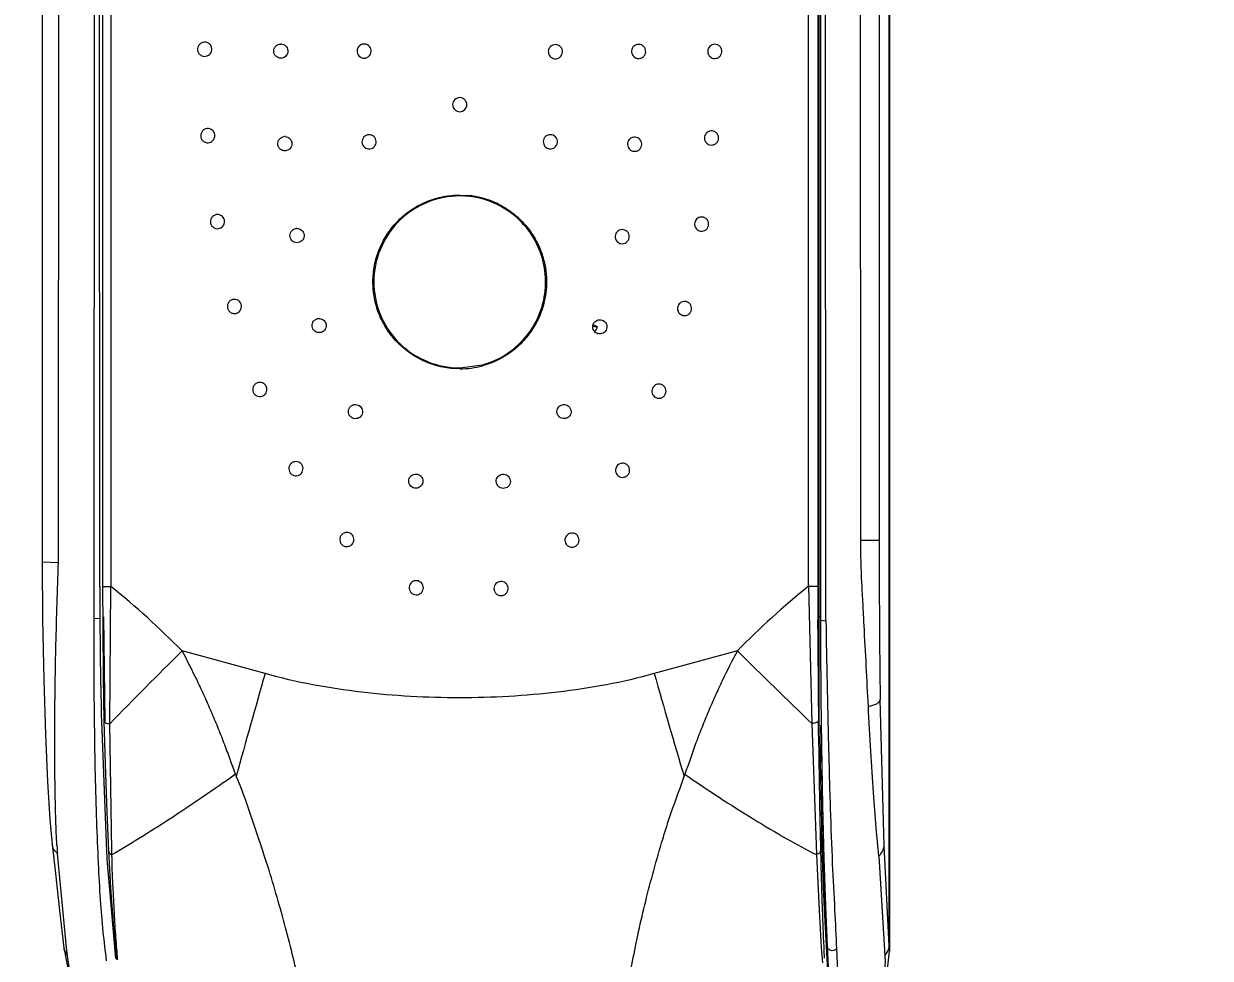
# Model space of a CAD drawing. Header units: millimetres. Extents: x 5438 to 6032, y -2661 to -1821.
# Drawn here: x 5629.43 to 5646.16, y -2184.09 to -2170.91 of the extents above; entities that cross this region are included whole.
import ezdxf

# ---------------------------------------------------------------- set-up
doc = ezdxf.new("R2010")
doc.units = ezdxf.units.MM
doc.header["$LTSCALE"] = 0.1
doc.layers.get('0').update_dxf_attribs({"lineweight": 15})
doc.layers.add('DIM', color=3, linetype='Continuous', lineweight=9)
doc.styles.get("Standard").update_dxf_attribs({"font": 'arial.ttf'})
doc.dimstyles.new('ISO-25', dxfattribs={"dimtxt": 2.5, "dimasz": 2.5, "dimexe": 1.25, "dimexo": 0.625, "dimtad": 1, "dimlfac": 5, "dimtxsty": 'Standard', "dimcen": 2.5, "dimadec": 0, "dimazin": 0, "dimtfac": 1, "dimtmove": 0, "dimatfit": 3, "dimfxl": 0, "dimarcsym": 0})

# ---------------------------------------------------------------- blocks, each defined once
blk = doc.blocks.new('*D122')
at = {"layer": 'Defpoints', "color": 0}
for p in [(5623.138, -2068.044), (5711.58, -2580.443), (5737.212, -2580.443)]:
    blk.add_point(p, dxfattribs=at)
at = {"layer": 'DIM', "color": 0, "lineweight": -2}
for p, q in [((5623.763, -2068.044), (5738.462, -2068.044)), ((5737.212, -2072.044), (5737.212, -2576.443)), ((5712.205, -2580.443), (5738.462, -2580.443))]:
    blk.add_line(p, q, dxfattribs=at)
at = {"layer": 'DIM', "color": 0}
for points in [[(5736.545, -2072.044), (5737.879, -2072.044), (5737.212, -2068.044)], [(5736.545, -2576.443), (5737.879, -2576.443), (5737.212, -2580.443)]]:
    blk.add_solid(points, dxfattribs=at)
at = {"layer": 'DIM', "color": 0, "insert": (5733.965, -2324.243), "char_height": 4, "attachment_point": 5, "rotation": 90}
blk.add_mtext('(2280)', dxfattribs=at)

msp = doc.modelspace()

# ---------------------------------------------------------------- linework, layer by layer
at = {"color": 7, "linetype": 'Continuous'}
for p, q in [((5641.6307, -2183.9181), (5641.6307, -2157.8675)), ((5641.6325, -2157.7905), (5641.6325, -2183.995)), ((5630.5384, -2166.973), (5630.5384, -2178.85)), ((5630.6573, -2166.9715), (5630.6573, -2178.8494)), ((5640.4915, -2178.847), (5640.4915, -2166.9692)), ((5640.6224, -2166.9696), (5640.6225, -2178.8477)), ((5640.6424, -2180.8081), (5640.6424, -2166.973)), ((5629.6849, -2167.4115), (5629.6849, -2176.0938)), ((5629.9165, -2178.5163), (5629.9228, -2167.4103)), ((5641.2276, -2178.1958), (5641.2262, -2167.4785)), ((5641.488, -2167.4797), (5641.488, -2178.197)), ((5630.4192, -2167.6339), (5630.4144, -2179.3079)), ((5630.498, -2178.8503), (5630.4976, -2167.6342)), ((5640.6583, -2167.671), (5640.6595, -2179.3247)), ((5640.7377, -2179.3331), (5640.7295, -2167.6705)), ((5635.5744, -2173.3306), (5635.6979, -2173.3368)), ((5637.4542, -2175.1789), (5637.519, -2175.1953)), ((5635.5744, -2175.7806), (5635.4509, -2175.7743)), ((5635.5744, -2175.7681), (5635.8942, -2175.7249)), ((5641.2276, -2178.1958), (5641.488, -2178.197)), ((5629.9165, -2178.5163), (5629.6852, -2178.5077)), ((5630.5384, -2178.85), (5630.6573, -2178.8494)), ((5630.641, -2180.7855), (5630.6573, -2178.8494)), ((5640.4915, -2178.847), (5640.5385, -2180.7835)), ((5640.4915, -2178.847), (5640.6225, -2178.8476)), ((5630.5519, -2179.2761), (5630.5686, -2180.7528)), ((5640.6425, -2179.2737), (5640.6595, -2179.2737)), ((5630.5001, -2179.2996), (5630.4144, -2179.3079)), ((5640.6234, -2179.4526), (5640.6231, -2179.3252)), ((5640.6595, -2179.3247), (5640.7377, -2179.3331)), ((5632.8309, -2180.0772), (5631.6602, -2179.7574)), ((5639.4884, -2179.7558), (5638.3158, -2180.0773)), ((5641.5579, -2182.501), (5641.5029, -2180.4459)), ((5630.5227, -2180.754), (5630.594, -2182.5819)), ((5630.6696, -2182.5779), (5630.6411, -2180.7854)), ((5640.5384, -2180.7834), (5640.6032, -2182.6316)), ((5640.6325, -2180.8106), (5640.6319, -2180.7467)), ((5640.6357, -2181.095), (5640.6325, -2180.8106)), ((5640.6742, -2181.0914), (5640.6882, -2181.9394)), ((5640.7734, -2181.0896), (5640.774, -2181.1123)), ((5632.4151, -2181.4981), (5632.4241, -2181.5226)), ((5638.7472, -2181.497), (5638.737, -2181.5262)), ((5640.6768, -2182.2752), (5640.6768, -2182.272)), ((5640.6881, -2182.668), (5640.6768, -2182.272)), ((5640.6768, -2182.2752), (5640.7176, -2183.3994)), ((5640.6931, -2182.1717), (5640.6956, -2182.2772)), ((5630.0307, -2183.9427), (5629.9013, -2182.6155)), ((5630.6714, -2182.6335), (5630.6696, -2182.5779)), ((5640.6032, -2182.6316), (5640.6409, -2183.4125)), ((5641.6307, -2183.918), (5641.5579, -2182.5008)), ((5630.6008, -2182.6957), (5630.7234, -2184.0978)), ((5641.483, -2182.6526), (5641.5688, -2184.0566)), ((5640.6409, -2183.4125), (5640.6724, -2183.9386)), ((5640.7687, -2184.3608), (5640.7178, -2183.3988)), ((5640.718, -2183.4053), (5640.7178, -2183.3988)), ((5640.718, -2183.4053), (5640.7452, -2183.9211)), ((5640.7291, -2183.3572), (5640.7554, -2183.9229)), ((5629.9905, -2183.9464), (5629.9906, -2183.9471)), ((5629.9946, -2183.9706), (5630.0435, -2184.0595)), ((5630.0434, -2184.0594), (5630.0307, -2183.9427)), ((5640.6724, -2183.9386), (5640.6893, -2184.1552)), ((5640.7452, -2183.9211), (5640.7517, -2184.0445)), ((5640.7553, -2183.9205), (5640.7703, -2184.2186)), ((5640.8163, -2183.982), (5640.8542, -2183.9794)), ((5640.8542, -2183.9794), (5640.8862, -2183.961)), ((5640.8861, -2183.961), (5640.9372, -2184.9641)), ((5641.5688, -2184.0566), (5641.6228, -2183.968)), ((5641.6228, -2183.968), (5641.6307, -2183.9181)), ((5641.6325, -2183.9841), (5641.6307, -2183.9181)), ((5640.7517, -2184.0445), (5640.7685, -2184.3608)), ((5641.5804, -2184.4626), (5641.6325, -2183.991))]:
    msp.add_line(p, q, dxfattribs=at)
for points in [[(5629.6849, -2176.0938), (5629.6849, -2176.9639), (5629.6849, -2177.7985), (5629.6852, -2178.5077)], [(5629.6852, -2178.5077), (5629.6921, -2179.3167), (5629.7089, -2180.1665), (5629.7326, -2180.9369), (5629.7625, -2181.6001), (5629.7973, -2182.1363), (5629.8299, -2182.4863)], [(5630.5384, -2178.85), (5630.5403, -2179.426), (5630.5476, -2180.1296), (5630.5585, -2180.7514)], [(5630.5585, -2180.7513), (5630.5738, -2181.3595), (5630.5969, -2182.0312), (5630.6213, -2182.577)], [(5640.6882, -2181.9394), (5640.7061, -2182.6846), (5640.7291, -2183.3572)], [(5629.8298, -2182.4838), (5629.8761, -2182.8979), (5629.9334, -2183.4204), (5629.9906, -2183.9464)], [(5630.6213, -2182.577), (5630.6511, -2183.1023), (5630.6922, -2183.6638), (5630.7344, -2184.1087)], [(5640.7178, -2183.3987), (5640.7035, -2183.0914), (5640.6881, -2182.668)], [(5629.9906, -2183.9471), (5630.0792, -2184.38), (5630.2998, -2185.014), (5630.6344, -2185.7913), (5631.0162, -2186.6363)]]:
    msp.add_lwpolyline(points, dxfattribs=at)
for centre, radius, start, end in [((5633.0525, -2171.2992), 0.0986, 81.48868, 89.99224), ((5633.1075, -2172.6049), 0.0986, 86.42501, 94.93023), ((5638.0404, -2172.6151), 0.0991, 256.53174, 265.0533), ((5635.5745, -2174.5537), 1.2106, 63.08758, 90.00327), ((5635.5747, -2174.5527), 1.2222, 66.50807, 84.2126), ((5635.5745, -2174.5532), 1.2226, 63.07519, 66.50827), ((5633.2801, -2173.9008), 0.0986, 91.97241, 100.47895), ((5637.8654, -2173.918), 0.0991, 250.94446, 259.46412), ((5633.5923, -2175.1699), 0.0987, 99.16581, 107.67309), ((5637.5501, -2175.1898), 0.0987, 243.72039, 252.23755), ((5635.5743, -2174.5616), 1.2065, 264.23521, 270.00296), ((5635.5741, -2174.5582), 1.2224, 270.01412, 285.30618), ((5635.5744, -2174.5592), 1.2213, 285.30614, 285.68274), ((5634.104, -2176.3833), 0.0987, 110.92984, 119.43609), ((5637.0437, -2176.3851), 0.0987, 232.08727, 240.60021), ((5634.9548, -2177.3639), 0.0989, 139.48689, 147.9857), ((5636.1876, -2177.3679), 0.0989, 203.34754, 211.84919), ((5800.2566, -2178.2691), 158.7686, 179.973978, 180.7856), ((5714.3812, -2178.6941), 83.8833, 180.106711, 180.413665), ((5622.8703, -2188.4574), 12.3674, 44.7051, 50.97599), ((5648.2868, -2188.4596), 12.3761, 129.04039, 135.30957), ((5816.5942, -2178.861), 175.9718, 179.995648, 180.151122), ((5717.9641, -2178.6712), 87.4662, 180.411618, 181.36452), ((5839.1615, -2178.802), 198.5391, 180.187732, 180.561202), ((5816.5653, -2178.7436), 175.9068, 180.189279, 180.764666), ((5812.4675, -2176.7254), 171.7496, 180.869963, 181.456056), ((5689.1626, -2237.7815), 81.6904, 134.741295, 135.756558), ((5717.1234, -2101.4827), 110.2446, 225.234489, 225.998041), ((5786.9928, -2224.2376), 160.3622, 164.015412, 164.5519), ((5802.7002, -2133.0709), 170.9732, 195.958112, 196.463698), ((5774.4386, -2179.203), 133.7981, 180.687864, 180.810001), ((5772.3672, -2179.5556), 131.7405, 180.669525, 181.185408), ((5749.1924, -2179.5795), 108.5491, 180.799704, 181.423007), ((5769.3294, -2179.3732), 128.6667, 180.765039, 181.246309), ((5748.3626, -2180.0422), 107.7309, 181.190796, 181.343896), ((5703.5013, -2180.8357), 62.8223, 181.314858, 182.341414), ((5639.5878, -2181.9987), 9.706, 182.97209, 183.64424), ((5662.0929, -2180.7454), 31.5524, 183.33669, 183.54373), ((5712.5799, -2180.9224), 71.9374, 181.31146, 181.980643), ((5686.9395, -2181.8242), 46.2812, 181.96197, 182.61012), ((5700.7542, -2180.9016), 60.0748, 182.385642, 182.880416), ((5630.1751, -2183.9278), 0.1855, 185.96468, 193.33226), ((5675.4844, -2182.3425), 34.8144, 182.61655, 182.8817)]:
    msp.add_arc(centre, radius, start, end, dxfattribs=at)
for centre, major_axis, ratio, start_param, end_param in [((5635.7201, -2174.3887), (5.6115, -3.2351), 0.0323391, 1.2631614, 1.2748246), ((5635.7201, -2176.8932), (5.5759, 9.7678), 0.065531, -1.3659682, -1.3588162)]:
    msp.add_ellipse(centre, major_axis=major_axis, ratio=ratio, start_param=start_param, end_param=end_param, dxfattribs=at)
for points, knots in [([(5631.9969, -2171.1762), (5631.9834, -2171.1737), (5631.955, -2171.1744), (5631.9167, -2171.1924), (5631.8889, -2171.2245), (5631.8763, -2171.265), (5631.8811, -2171.3071), (5631.9025, -2171.3437), (5631.9368, -2171.3685), (5631.9646, -2171.3745), (5631.9783, -2171.3745)], [0, 0, 0, 0, 0.1249206, 0.2499679, 0.3749435, 0.5000023, 0.6250618, 0.7500315, 0.8750823, 1, 1, 1, 1]), ([(5631.9783, -2171.3745), (5632.0024, -2171.3746), (5632.0525, -2171.3556), (5632.0875, -2171.2847), (5632.0662, -2171.2085), (5632.0206, -2171.1806), (5631.9969, -2171.1762)], [0, 0, 0, 0, 0.2499771, 0.5000049, 0.7500238, 1, 1, 1, 1]), ([(5633.0522, -2171.4006), (5633.0267, -2171.4006), (5632.9737, -2171.3788), (5632.9418, -2171.3005), (5632.9739, -2171.2222), (5633.027, -2171.2006), (5633.0525, -2171.2006)], [0, 0, 0, 0, 0.2498953, 0.4999452, 0.7500065, 1, 1, 1, 1]), ([(5633.0671, -2171.2017), (5633.0912, -2171.2053), (5633.1382, -2171.2322), (5633.1616, -2171.3087), (5633.1272, -2171.3811), (5633.0766, -2171.4006), (5633.0522, -2171.4006)], [0, 0, 0, 0, 0.249898, 0.4999063, 0.7499832, 1, 1, 1, 1]), ([(5634.2365, -2171.2007), (5634.2103, -2171.1979), (5634.1533, -2171.2152), (5634.1149, -2171.2942), (5634.1446, -2171.3768), (5634.1995, -2171.4001), (5634.2258, -2171.4001)], [0, 0, 0, 0, 0.249999, 0.5000243, 0.7500153, 1, 1, 1, 1]), ([(5634.2258, -2171.4001), (5634.2505, -2171.4001), (5634.3019, -2171.3801), (5634.3356, -2171.306), (5634.31, -2171.2288), (5634.2611, -2171.2033), (5634.2365, -2171.2007)], [0, 0, 0, 0, 0.2500253, 0.5000149, 0.7499627, 1, 1, 1, 1]), ([(5636.923, -2171.2085), (5636.8983, -2171.2085), (5636.8469, -2171.2286), (5636.8132, -2171.3027), (5636.8389, -2171.3799), (5636.8878, -2171.4054), (5636.9123, -2171.4079)], [0, 0, 0, 0, 0.2500253, 0.500015, 0.7499627, 1, 1, 1, 1]), ([(5636.9123, -2171.4079), (5636.9385, -2171.4107), (5636.9955, -2171.3934), (5637.034, -2171.3144), (5637.0042, -2171.2318), (5636.9493, -2171.2085), (5636.923, -2171.2085)], [0, 0, 0, 0, 0.2499991, 0.5000244, 0.7500154, 1, 1, 1, 1]), ([(5638.0966, -2171.2058), (5638.0722, -2171.2058), (5638.0216, -2171.2253), (5637.9873, -2171.2976), (5638.0105, -2171.3742), (5638.0576, -2171.4011), (5638.0817, -2171.4047)], [0, 0, 0, 0, 0.2499836, 0.5000045, 0.7500135, 1, 1, 1, 1]), ([(5638.0817, -2171.4047), (5638.0952, -2171.4067), (5638.1232, -2171.4051), (5638.1606, -2171.3861), (5638.1873, -2171.3537), (5638.1989, -2171.3134), (5638.1934, -2171.2718), (5638.1718, -2171.2358), (5638.1377, -2171.2115), (5638.1101, -2171.2058), (5638.0966, -2171.2058)], [0, 0, 0, 0, 0.1249177, 0.2499688, 0.3749475, 0.5000079, 0.6250666, 0.7500348, 0.8750832, 1, 1, 1, 1]), ([(5639.1703, -2171.2049), (5639.1462, -2171.2049), (5639.0962, -2171.224), (5639.0614, -2171.2949), (5639.0828, -2171.371), (5639.1285, -2171.3989), (5639.1522, -2171.4033)], [0, 0, 0, 0, 0.2499777, 0.5000053, 0.750023, 1, 1, 1, 1]), ([(5639.1522, -2171.4033), (5639.1657, -2171.4057), (5639.1941, -2171.405), (5639.2323, -2171.3869), (5639.2601, -2171.3548), (5639.2726, -2171.3143), (5639.2676, -2171.2721), (5639.2462, -2171.2356), (5639.2119, -2171.2108), (5639.1841, -2171.2049), (5639.1703, -2171.2049)], [0, 0, 0, 0, 0.1249198, 0.2499688, 0.3749438, 0.5000029, 0.6250626, 0.750031, 0.875083, 1, 1, 1, 1]), ([(5635.5744, -2171.9556), (5635.5489, -2171.9556), (5635.4958, -2171.9773), (5635.4639, -2172.0556), (5635.4958, -2172.1339), (5635.5489, -2172.1556), (5635.5744, -2172.1556)], [0, 0, 0, 0, 0.2499828, 0.5000161, 0.7500205, 1, 1, 1, 1]), ([(5635.5744, -2172.1556), (5635.5999, -2172.1556), (5635.653, -2172.1339), (5635.6849, -2172.0556), (5635.653, -2171.9773), (5635.5999, -2171.9556), (5635.5744, -2171.9556)], [0, 0, 0, 0, 0.2499828, 0.5000161, 0.7500205, 1, 1, 1, 1]), ([(5632.0326, -2172.3935), (5632.019, -2172.392), (5631.9907, -2172.3948), (5631.9539, -2172.4157), (5631.9286, -2172.4498), (5631.9191, -2172.4911), (5631.9271, -2172.5327), (5631.9511, -2172.5676), (5631.9872, -2172.5898), (5632.0153, -2172.5937), (5632.029, -2172.5927)], [0, 0, 0, 0, 0.1249234, 0.2499817, 0.3749668, 0.5000292, 0.6250836, 0.7500419, 0.8750845, 1, 1, 1, 1]), ([(5632.029, -2172.5927), (5632.053, -2172.5909), (5632.1016, -2172.5682), (5632.1311, -2172.4949), (5632.1042, -2172.4205), (5632.0566, -2172.3961), (5632.0326, -2172.3935)], [0, 0, 0, 0, 0.2499965, 0.5000369, 0.7500385, 1, 1, 1, 1]), ([(5639.1321, -2172.4257), (5639.1081, -2172.4239), (5639.0568, -2172.4391), (5639.0167, -2172.5073), (5639.0323, -2172.5847), (5639.0758, -2172.616), (5639.0991, -2172.6221)], [0, 0, 0, 0, 0.249961, 0.4999729, 0.7500047, 1, 1, 1, 1]), ([(5639.0991, -2172.6221), (5639.1123, -2172.6256), (5639.1407, -2172.627), (5639.1802, -2172.6118), (5639.2103, -2172.5819), (5639.2258, -2172.5424), (5639.2241, -2172.5001), (5639.2054, -2172.462), (5639.173, -2172.4347), (5639.1458, -2172.4267), (5639.1321, -2172.4257)], [0, 0, 0, 0, 0.1249178, 0.2499574, 0.3749216, 0.4999757, 0.6250393, 0.7500179, 0.8750799, 1, 1, 1, 1]), ([(5633.116, -2172.7059), (5633.0906, -2172.708), (5633.0358, -2172.6909), (5632.9974, -2172.6156), (5633.0226, -2172.5349), (5633.0737, -2172.5088), (5633.0991, -2172.5066)], [0, 0, 0, 0, 0.249883, 0.4999109, 0.7499845, 1, 1, 1, 1]), ([(5633.1137, -2172.5064), (5633.138, -2172.508), (5633.1872, -2172.5307), (5633.2171, -2172.6049), (5633.189, -2172.6799), (5633.1403, -2172.7038), (5633.116, -2172.7059)], [0, 0, 0, 0, 0.2498809, 0.4998698, 0.7499613, 1, 1, 1, 1]), ([(5634.2954, -2172.4801), (5634.2691, -2172.4803), (5634.2144, -2172.504), (5634.1851, -2172.5868), (5634.2241, -2172.6655), (5634.2812, -2172.6824), (5634.3073, -2172.6795)], [0, 0, 0, 0, 0.2500252, 0.5000691, 0.7500315, 1, 1, 1, 1]), ([(5634.3073, -2172.6795), (5634.3319, -2172.6767), (5634.3806, -2172.6509), (5634.4058, -2172.5735), (5634.3716, -2172.4997), (5634.3201, -2172.4799), (5634.2954, -2172.4801)], [0, 0, 0, 0, 0.2500548, 0.500062, 0.7499827, 1, 1, 1, 1]), ([(5636.8534, -2172.4795), (5636.8287, -2172.4793), (5636.7772, -2172.4991), (5636.743, -2172.5729), (5636.7682, -2172.6503), (5636.8169, -2172.6761), (5636.8415, -2172.6789)], [0, 0, 0, 0, 0.2500818, 0.5000418, 0.7500092, 1, 1, 1, 1]), ([(5636.8415, -2172.6789), (5636.8676, -2172.6818), (5636.9248, -2172.6648), (5636.9637, -2172.5861), (5636.9344, -2172.5033), (5636.8797, -2172.4797), (5636.8534, -2172.4795)], [0, 0, 0, 0, 0.2500027, 0.5000139, 0.7500193, 1, 1, 1, 1]), ([(5638.0492, -2172.5146), (5638.025, -2172.5124), (5637.9729, -2172.5276), (5637.9325, -2172.5966), (5637.949, -2172.6749), (5637.9936, -2172.7058), (5638.0173, -2172.7114)], [0, 0, 0, 0, 0.2499689, 0.4999721, 0.749999, 1, 1, 1, 1]), ([(5638.0318, -2172.7138), (5638.0572, -2172.716), (5638.112, -2172.699), (5638.1506, -2172.6238), (5638.1256, -2172.543), (5638.0746, -2172.5168), (5638.0492, -2172.5146)], [0, 0, 0, 0, 0.2499644, 0.4999835, 0.7500011, 1, 1, 1, 1]), ([(5635.4509, -2175.7743), (5635.4123, -2175.7704), (5635.3356, -2175.7589), (5635.2226, -2175.7308), (5635.1128, -2175.6922), (5634.9721, -2175.627), (5634.8088, -2175.5208), (5634.6685, -2175.3856), (5634.5732, -2175.2632), (5634.5107, -2175.1649), (5634.4577, -2175.0611), (5634.4007, -2174.9168), (5634.3554, -2174.7271), (5634.345, -2174.4936), (5634.3789, -2174.2622), (5634.4431, -2174.0781), (5634.5144, -2173.9402), (5634.5775, -2173.8423), (5634.6496, -2173.7508), (5634.7568, -2173.6386), (5634.91, -2173.5182), (5635.0832, -2173.429), (5635.2298, -2173.3783), (5635.3429, -2173.3509), (5635.4581, -2173.3343), (5635.5357, -2173.3306), (5635.5744, -2173.3306)], [0, 0, 0, 0, 0.0312532, 0.0625007, 0.0937514, 0.1250041, 0.187446, 0.2499005, 0.2811683, 0.3124395, 0.343714, 0.3749915, 0.4374835, 0.499982, 0.5624818, 0.6249779, 0.6562582, 0.6875359, 0.7188106, 0.750082, 0.812544, 0.8749925, 0.9062475, 0.9374984, 0.9687542, 1, 1, 1, 1]), ([(5635.5744, -2173.3431), (5635.4218, -2173.3431), (5635.1135, -2173.4023), (5634.7195, -2173.6559), (5634.4469, -2174.0377), (5634.3354, -2174.4935), (5634.4007, -2174.9581), (5634.6336, -2175.3653), (5635.0004, -2175.657), (5635.3013, -2175.7466), (5635.4532, -2175.762)], [0, 0, 0, 0, 0.1249458, 0.2499024, 0.3749255, 0.4999859, 0.6250401, 0.7500526, 0.8750078, 1, 1, 1, 1]), ([(5632.1615, -2173.6048), (5632.1478, -2173.6044), (5632.1199, -2173.6095), (5632.0848, -2173.6333), (5632.0623, -2173.6692), (5632.0561, -2173.7111), (5632.0674, -2173.752), (5632.0942, -2173.7849), (5632.1319, -2173.8041), (5632.1602, -2173.8057), (5632.1738, -2173.8036)], [0, 0, 0, 0, 0.1249287, 0.2499982, 0.374993, 0.5000572, 0.6251042, 0.7500508, 0.8750846, 1, 1, 1, 1]), ([(5632.1738, -2173.8036), (5632.1976, -2173.7999), (5632.2442, -2173.7735), (5632.2678, -2173.698), (5632.2351, -2173.626), (5632.1856, -2173.6055), (5632.1615, -2173.6048)], [0, 0, 0, 0, 0.2500183, 0.5000705, 0.7500534, 1, 1, 1, 1]), ([(5635.8942, -2175.7249), (5636.0108, -2175.693), (5636.2359, -2175.593), (5636.5129, -2175.3505), (5636.706, -2175.0366), (5636.7976, -2174.6796), (5636.7795, -2174.3115), (5636.6533, -2173.9652), (5636.4306, -2173.672), (5636.2302, -2173.5289), (5636.1224, -2173.4742)], [0, 0, 0, 0, 0.124952, 0.2499324, 0.3749541, 0.5000054, 0.6250545, 0.7500795, 0.8750664, 1, 1, 1, 1]), ([(5636.1282, -2173.4631), (5636.1826, -2173.4908), (5636.2614, -2173.5385), (5636.3583, -2173.6133), (5636.4493, -2173.6951), (5636.5511, -2173.8099), (5636.6347, -2173.9386), (5636.6894, -2174.0481), (5636.7358, -2174.1614), (5636.7777, -2174.3091), (5636.8009, -2174.4917), (5636.7967, -2174.6759), (5636.765, -2174.8573), (5636.7066, -2175.0319), (5636.6367, -2175.1686), (5636.5691, -2175.2707), (5636.494, -2175.3674), (5636.387, -2175.4774), (5636.2647, -2175.5701), (5636.1595, -2175.6326), (5636.0499, -2175.6871), (5635.9634, -2175.7185), (5635.9045, -2175.7351)], [0, 0, 0, 0, 0.0624553, 0.0937084, 0.1249641, 0.1874397, 0.2499262, 0.2811953, 0.3124668, 0.3749722, 0.4374838, 0.4999987, 0.5625137, 0.6250255, 0.6875311, 0.7188028, 0.7500721, 0.812559, 0.875035, 0.9062908, 0.9375441, 1, 1, 1, 1]), ([(5638.9999, -2173.6419), (5638.9761, -2173.6382), (5638.9237, -2173.6493), (5638.8783, -2173.714), (5638.8877, -2173.7925), (5638.9285, -2173.8271), (5638.9513, -2173.8351)], [0, 0, 0, 0, 0.249946, 0.499939, 0.749983, 1, 1, 1, 1]), ([(5638.9513, -2173.8351), (5638.9642, -2173.8396), (5638.9924, -2173.8433), (5639.033, -2173.8313), (5639.0653, -2173.8039), (5639.0839, -2173.7659), (5639.0856, -2173.7235), (5639.0701, -2173.684), (5639.04, -2173.6542), (5639.0135, -2173.6441), (5638.9999, -2173.6419)], [0, 0, 0, 0, 0.1249174, 0.249948, 0.3749003, 0.4999474, 0.6250132, 0.7500018, 0.8750749, 1, 1, 1, 1]), ([(5633.2982, -2174.0005), (5633.2732, -2174.0051), (5633.217, -2173.9934), (5633.1715, -2173.9221), (5633.1888, -2173.8393), (5633.2371, -2173.8084), (5633.2622, -2173.8038)], [0, 0, 0, 0, 0.2498738, 0.4998751, 0.7499578, 1, 1, 1, 1]), ([(5633.2767, -2173.8022), (5633.3011, -2173.8014), (5633.3522, -2173.8192), (5633.3891, -2173.8903), (5633.3684, -2173.9676), (5633.3222, -2173.9961), (5633.2982, -2174.0005)], [0, 0, 0, 0, 0.2498659, 0.4998305, 0.7499343, 1, 1, 1, 1]), ([(5637.884, -2173.8188), (5637.8601, -2173.8143), (5637.8068, -2173.8243), (5637.7598, -2173.8891), (5637.7687, -2173.9686), (5637.8101, -2174.0037), (5637.8331, -2174.0116)], [0, 0, 0, 0, 0.2499513, 0.4999313, 0.749973, 1, 1, 1, 1]), ([(5637.8473, -2174.0154), (5637.8724, -2174.0201), (5637.9285, -2174.0085), (5637.9743, -2173.9374), (5637.9573, -2173.8546), (5637.9091, -2173.8235), (5637.884, -2173.8188)], [0, 0, 0, 0, 0.2499456, 0.4999432, 0.7499795, 1, 1, 1, 1]), ([(5632.3914, -2174.802), (5632.3777, -2174.8029), (5632.3503, -2174.8105), (5632.3175, -2174.8373), (5632.2984, -2174.8751), (5632.296, -2174.9175), (5632.3109, -2174.9571), (5632.3406, -2174.9875), (5632.3799, -2175.0032), (5632.4083, -2175.0022), (5632.4216, -2174.9989)], [0, 0, 0, 0, 0.1249364, 0.250019, 0.3750232, 0.5000872, 0.625124, 0.750057, 0.8750825, 1, 1, 1, 1]), ([(5632.4216, -2174.9989), (5632.4334, -2174.9956), (5632.4563, -2174.9854), (5632.4913, -2174.9502), (5632.5058, -2174.8851), (5632.4665, -2174.8165), (5632.4154, -2174.8005), (5632.3914, -2174.802)], [0, 0, 0, 0, 0.1265587, 0.2530171, 0.5022158, 0.7511233, 1, 1, 1, 1]), ([(5638.7682, -2174.8336), (5638.7448, -2174.8278), (5638.6916, -2174.834), (5638.6406, -2174.8944), (5638.6428, -2174.9734), (5638.6803, -2175.0116), (5638.7022, -2175.0216)], [0, 0, 0, 0, 0.249933, 0.4999027, 0.7499567, 1, 1, 1, 1]), ([(5638.7022, -2175.0216), (5638.7147, -2175.0273), (5638.7424, -2175.0335), (5638.784, -2175.0253), (5638.8187, -2175.0009), (5638.8406, -2174.9647), (5638.8461, -2174.9226), (5638.8342, -2174.8819), (5638.807, -2174.8495), (5638.7815, -2174.837), (5638.7682, -2174.8336)], [0, 0, 0, 0, 0.124919, 0.249941, 0.3748798, 0.4999171, 0.624983, 0.7499814, 0.8750675, 1, 1, 1, 1]), ([(5633.6227, -2175.2666), (5633.5984, -2175.2743), (5633.5412, -2175.2697), (5633.4871, -2175.2047), (5633.4939, -2175.1204), (5633.538, -2175.0837), (5633.5623, -2175.0759)], [0, 0, 0, 0, 0.2498701, 0.499835, 0.7499214, 1, 1, 1, 1]), ([(5633.5766, -2175.0725), (5633.6006, -2175.0687), (5633.6536, -2175.08), (5633.6991, -2175.1458), (5633.6882, -2175.2252), (5633.6459, -2175.2592), (5633.6227, -2175.2666)], [0, 0, 0, 0, 0.2498542, 0.4997845, 0.7498969, 1, 1, 1, 1]), ([(5637.5064, -2175.2783), (5637.4845, -2175.2675), (5637.4479, -2175.2275), (5637.449, -2175.1475), (5637.5037, -2175.0891), (5637.5579, -2175.0859), (5637.5811, -2175.0934)], [0, 0, 0, 0, 0.249981, 0.5000335, 0.7500362, 1, 1, 1, 1]), ([(5637.5811, -2175.0934), (5637.6053, -2175.1011), (5637.6492, -2175.1381), (5637.6558, -2175.2224), (5637.6014, -2175.2872), (5637.5442, -2175.2916), (5637.52, -2175.2838)], [0, 0, 0, 0, 0.2499634, 0.5000711, 0.7500644, 1, 1, 1, 1]), ([(5632.7386, -2175.9738), (5632.7251, -2175.9762), (5632.6988, -2175.9868), (5632.6692, -2176.0171), (5632.6544, -2176.0569), (5632.6568, -2176.0992), (5632.676, -2176.137), (5632.7089, -2176.1638), (5632.7497, -2176.175), (5632.7777, -2176.1709), (5632.7906, -2176.1661)], [0, 0, 0, 0, 0.1249483, 0.2500467, 0.37506, 0.5001201, 0.6251423, 0.7500589, 0.8750769, 1, 1, 1, 1]), ([(5632.7906, -2176.1661), (5632.8132, -2176.1577), (5632.8535, -2176.1224), (5632.8615, -2176.0437), (5632.8149, -2175.9798), (5632.7624, -2175.9696), (5632.7386, -2175.9738)], [0, 0, 0, 0, 0.250079, 0.5001456, 0.750074, 1, 1, 1, 1]), ([(5638.4184, -2176.0033), (5638.3958, -2175.9949), (5638.3423, -2175.9951), (5638.2848, -2176.0494), (5638.2781, -2176.1282), (5638.3112, -2176.1703), (5638.3318, -2176.1827)], [0, 0, 0, 0, 0.2499233, 0.4998623, 0.7499226, 1, 1, 1, 1]), ([(5638.3318, -2176.1827), (5638.3436, -2176.1898), (5638.3704, -2176.1991), (5638.4126, -2176.1955), (5638.4498, -2176.1752), (5638.4757, -2176.1417), (5638.4859, -2176.1005), (5638.4786, -2176.0587), (5638.4552, -2176.0235), (5638.4312, -2176.0082), (5638.4184, -2176.0033)], [0, 0, 0, 0, 0.1249242, 0.249938, 0.3748604, 0.4998833, 0.6249459, 0.749954, 0.8750559, 1, 1, 1, 1]), ([(5634.0687, -2176.2911), (5634.0915, -2176.2824), (5634.1457, -2176.2827), (5634.2036, -2176.3379), (5634.2091, -2176.4178), (5634.1746, -2176.4597), (5634.1534, -2176.4716)], [0, 0, 0, 0, 0.2498553, 0.4997285, 0.7498358, 1, 1, 1, 1]), ([(5636.983, -2176.463), (5636.9638, -2176.448), (5636.936, -2176.4015), (5636.9531, -2176.3233), (5637.0185, -2176.2772), (5637.0722, -2176.2849), (5637.0934, -2176.2969)], [0, 0, 0, 0, 0.2500422, 0.5000956, 0.7500414, 1, 1, 1, 1]), ([(5634.1534, -2176.4716), (5634.1312, -2176.4842), (5634.0743, -2176.4913), (5634.008, -2176.4387), (5633.9976, -2176.3548), (5634.0333, -2176.3099), (5634.0555, -2176.2973)], [0, 0, 0, 0, 0.2498839, 0.4997908, 0.7498634, 1, 1, 1, 1]), ([(5637.0934, -2176.2969), (5637.1156, -2176.3094), (5637.1511, -2176.3545), (5637.1406, -2176.4384), (5637.0743, -2176.4909), (5637.0174, -2176.4836), (5636.9952, -2176.4711)], [0, 0, 0, 0, 0.250022, 0.5001391, 0.7500738, 1, 1, 1, 1]), ([(5633.2327, -2177.0943), (5633.2198, -2177.0987), (5633.1954, -2177.1133), (5633.1708, -2177.1478), (5633.1623, -2177.1894), (5633.1711, -2177.2308), (5633.196, -2177.2651), (5633.2325, -2177.2866), (5633.2746, -2177.2914), (5633.3017, -2177.283), (5633.3137, -2177.2763)], [0, 0, 0, 0, 0.1249676, 0.2500861, 0.3751063, 0.5001552, 0.6251547, 0.7500512, 0.8750642, 1, 1, 1, 1]), ([(5633.3137, -2177.2763), (5633.3347, -2177.2645), (5633.3691, -2177.2234), (5633.3649, -2177.1444), (5633.3091, -2177.0884), (5633.2556, -2177.0865), (5633.2327, -2177.0943)], [0, 0, 0, 0, 0.2501254, 0.5001875, 0.7500728, 1, 1, 1, 1]), ([(5637.9197, -2177.1246), (5637.8987, -2177.1128), (5637.8458, -2177.1047), (5637.7806, -2177.1494), (5637.7618, -2177.2262), (5637.7879, -2177.2729), (5637.8064, -2177.2884)], [0, 0, 0, 0, 0.2499226, 0.4998183, 0.7498756, 1, 1, 1, 1]), ([(5634.8796, -2177.2997), (5634.8954, -2177.2811), (5634.9431, -2177.2554), (5635.0204, -2177.2762), (5635.0634, -2177.3438), (5635.0531, -2177.397), (5635.0401, -2177.4177)], [0, 0, 0, 0, 0.2499513, 0.49973, 0.7497414, 1, 1, 1, 1]), ([(5636.0968, -2177.4071), (5636.0871, -2177.3847), (5636.085, -2177.3305), (5636.1376, -2177.2702), (5636.2172, -2177.2612), (5636.2605, -2177.2939), (5636.2733, -2177.3146)], [0, 0, 0, 0, 0.2501481, 0.5001156, 0.7499565, 1, 1, 1, 1]), ([(5637.8064, -2177.2884), (5637.8169, -2177.2972), (5637.842, -2177.3105), (5637.8842, -2177.3136), (5637.9241, -2177.2993), (5637.9549, -2177.2702), (5637.9713, -2177.2311), (5637.9706, -2177.1887), (5637.9529, -2177.1502), (5637.9317, -2177.1314), (5637.9197, -2177.1246)], [0, 0, 0, 0, 0.1249365, 0.2499444, 0.3748463, 0.4998464, 0.6248984, 0.7499142, 0.8750366, 1, 1, 1, 1]), ([(5635.0401, -2177.4177), (5635.0266, -2177.4393), (5634.9801, -2177.4728), (5634.8968, -2177.4583), (5634.8475, -2177.3896), (5634.8574, -2177.3331), (5634.8709, -2177.3115)], [0, 0, 0, 0, 0.249997, 0.4998213, 0.7497808, 1, 1, 1, 1]), ([(5636.2733, -2177.3146), (5636.2867, -2177.3363), (5636.2963, -2177.3928), (5636.2468, -2177.4613), (5636.1633, -2177.4755), (5636.117, -2177.4417), (5636.1036, -2177.4201)], [0, 0, 0, 0, 0.2501432, 0.5001874, 0.7500007, 1, 1, 1, 1]), ([(5633.9284, -2178.1046), (5633.9169, -2178.1121), (5633.8968, -2178.1322), (5633.8816, -2178.1717), (5633.8835, -2178.2141), (5633.9023, -2178.2521), (5633.9349, -2178.2792), (5633.9756, -2178.2909), (5634.0176, -2178.2852), (5634.0418, -2178.2703), (5634.0517, -2178.2609)], [0, 0, 0, 0, 0.1250019, 0.2501442, 0.3751608, 0.50018, 0.6251416, 0.7500153, 0.8750345, 1, 1, 1, 1]), ([(5634.0517, -2178.2609), (5634.0692, -2178.2442), (5634.0923, -2178.196), (5634.0688, -2178.1205), (5634.0009, -2178.08), (5633.9485, -2178.0914), (5633.9284, -2178.1046)], [0, 0, 0, 0, 0.2501882, 0.5002171, 0.750042, 1, 1, 1, 1]), ([(5637.2266, -2178.1241), (5637.2092, -2178.1075), (5637.16, -2178.0866), (5637.0857, -2178.1138), (5637.0486, -2178.1836), (5637.0624, -2178.2354), (5637.0766, -2178.2549)], [0, 0, 0, 0, 0.2499511, 0.4997856, 0.7498117, 1, 1, 1, 1]), ([(5637.0766, -2178.2549), (5637.0846, -2178.2661), (5637.1056, -2178.2851), (5637.1458, -2178.2985), (5637.188, -2178.2945), (5637.225, -2178.2739), (5637.2505, -2178.24), (5637.2602, -2178.1988), (5637.2525, -2178.1571), (5637.2366, -2178.1336), (5637.2266, -2178.1241)], [0, 0, 0, 0, 0.1249655, 0.2499784, 0.3748568, 0.4998191, 0.6248422, 0.7498556, 0.8750025, 1, 1, 1, 1]), ([(5641.3357, -2180.5394), (5641.326, -2180.3522), (5641.306, -2179.9712), (5641.2808, -2179.4914), (5641.2604, -2179.0988), (5641.239, -2178.6988), (5641.2265, -2178.3973), (5641.2276, -2178.1958)], [0, 0, 0, 0, 0.2397056, 0.4878074, 0.6144201, 0.7423475, 1, 1, 1, 1]), ([(5629.8949, -2182.502), (5629.8887, -2182.3842), (5629.8788, -2182.1273), (5629.8654, -2181.5457), (5629.8619, -2180.7188), (5629.8799, -2179.6471), (5629.9018, -2178.9002), (5629.9156, -2178.5163)], [0, 0, 0, 0, 0.0887256, 0.1934752, 0.4377531, 0.7108928, 1, 1, 1, 1]), ([(5635.0552, -2178.9031), (5635.0636, -2178.8804), (5635.063, -2178.8269), (5635.0086, -2178.7696), (5634.9298, -2178.7633), (5634.8879, -2178.7967), (5634.8756, -2178.8174)], [0, 0, 0, 0, 0.2502322, 0.5001343, 0.7499177, 1, 1, 1, 1]), ([(5636.2506, -2178.8463), (5636.2429, -2178.8235), (5636.2081, -2178.7827), (5636.1298, -2178.7731), (5636.065, -2178.8185), (5636.0539, -2178.8708), (5636.0576, -2178.8947)], [0, 0, 0, 0, 0.250124, 0.499838, 0.7497574, 1, 1, 1, 1]), ([(5634.8756, -2178.8174), (5634.8686, -2178.8292), (5634.8595, -2178.8562), (5634.8632, -2178.8984), (5634.8837, -2178.9355), (5634.9173, -2178.9612), (5634.9585, -2178.9712), (5635.0002, -2178.9637), (5635.0353, -2178.94), (5635.0505, -2178.9159), (5635.0552, -2178.9031)], [0, 0, 0, 0, 0.1250498, 0.250194, 0.375163, 0.500114, 0.625029, 0.749906, 0.8749741, 1, 1, 1, 1]), ([(5636.0576, -2178.8947), (5636.0597, -2178.9082), (5636.0698, -2178.9348), (5636.0995, -2178.965), (5636.1389, -2178.9806), (5636.1812, -2178.979), (5636.2193, -2178.9605), (5636.2467, -2178.9281), (5636.2587, -2178.8875), (5636.2551, -2178.8593), (5636.2506, -2178.8463)], [0, 0, 0, 0, 0.1250278, 0.2500901, 0.3749706, 0.4998841, 0.6248371, 0.7498026, 0.8749525, 1, 1, 1, 1]), ([(5630.4144, -2179.3079), (5630.4127, -2179.8059), (5630.4161, -2180.5381), (5630.4322, -2181.4884), (5630.45, -2182.1384), (5630.4742, -2182.7268), (5630.5026, -2183.2474), (5630.5401, -2183.7069), (5630.5743, -2183.9931), (5630.5899, -2184.1294)], [0, 0, 0, 0, 0.3094562, 0.4549886, 0.5906797, 0.7135539, 0.8209139, 0.914707, 1, 1, 1, 1]), ([(5632.4151, -2181.498), (5632.4066, -2181.4803), (5632.3932, -2181.4432), (5632.3735, -2181.3876), (5632.3537, -2181.332), (5632.3271, -2181.2579), (5632.2929, -2181.1654), (5632.2369, -2181.0177), (5632.1642, -2180.8338), (5632.0725, -2180.6147), (5631.9764, -2180.3973), (5631.8423, -2180.1098), (5631.7344, -2179.8976), (5631.6602, -2179.7574)], [0, 0, 0, 0, 0.0310658, 0.0621398, 0.0932175, 0.1243269, 0.1866045, 0.2489553, 0.3738417, 0.4989201, 0.6241292, 0.7494136, 1, 1, 1, 1]), ([(5639.4884, -2179.7558), (5639.4144, -2179.896), (5639.3067, -2180.1081), (5639.1738, -2180.3957), (5639.0788, -2180.6131), (5638.9897, -2180.8326), (5638.9184, -2181.0163), (5638.8646, -2181.1642), (5638.833, -2181.2572), (5638.8076, -2181.3314), (5638.7879, -2181.3868), (5638.7687, -2181.4423), (5638.7551, -2181.4791), (5638.7472, -2181.497)], [0, 0, 0, 0, 0.251078, 0.3764753, 0.501711, 0.6267372, 0.7515013, 0.8137626, 0.8759344, 0.9069801, 0.938001, 0.9690179, 1, 1, 1, 1]), ([(5638.3158, -2180.0773), (5637.872, -2180.2047), (5636.9584, -2180.3679), (5635.5733, -2180.4465), (5634.1881, -2180.3687), (5633.2746, -2180.2046), (5632.8309, -2180.0772)], [0, 0, 0, 0, 0.2500152, 0.5000133, 0.7500059, 1, 1, 1, 1]), ([(5641.3357, -2180.5394), (5641.3577, -2180.536), (5641.3985, -2180.5271), (5641.4517, -2180.5068), (5641.4889, -2180.4806), (5641.5021, -2180.4566), (5641.5029, -2180.4459)], [0, 0, 0, 0, 0.3302881, 0.6208065, 0.8415404, 1, 1, 1, 1]), ([(5641.483, -2182.6526), (5641.4715, -2182.5195), (5641.4441, -2182.221), (5641.4058, -2181.7289), (5641.3686, -2181.1576), (5641.3463, -2180.7517), (5641.3357, -2180.5394)], [0, 0, 0, 0, 0.1892292, 0.4244095, 0.6989142, 1, 1, 1, 1]), ([(5630.5585, -2180.7514), (5630.5589, -2180.7619), (5630.5813, -2180.7744), (5630.6093, -2180.7813), (5630.63, -2180.7844), (5630.6411, -2180.7854)], [0, 0, 0, 0, 0.3407922, 0.6373719, 1, 1, 1, 1]), ([(5640.6319, -2180.7467), (5640.6315, -2180.7514), (5640.6227, -2180.7618), (5640.5913, -2180.7764), (5640.5609, -2180.7815), (5640.5384, -2180.7835)], [0, 0, 0, 0, 0.1359339, 0.3506584, 1, 1, 1, 1]), ([(5640.774, -2181.1123), (5640.7812, -2181.4033), (5640.796, -2181.9532), (5640.8238, -2182.7203), (5640.8591, -2183.3786), (5640.8778, -2183.7784), (5640.8862, -2183.961)], [0, 0, 0, 0, 0.3062986, 0.5788665, 0.8077074, 1, 1, 1, 1]), ([(5632.4152, -2181.4981), (5632.1062, -2181.7155), (5631.6536, -2182.0244), (5631.0688, -2182.3978), (5630.7979, -2182.5608), (5630.6714, -2182.6334)], [0, 0, 0, 0, 0.5444379, 0.789705, 1, 1, 1, 1]), ([(5633.4197, -2184.9368), (5633.3903, -2184.8057), (5633.3321, -2184.538), (5633.2398, -2184.1301), (5633.1331, -2183.7114), (5633.0155, -2183.2833), (5632.8871, -2182.8476), (5632.7662, -2182.4832), (5632.666, -2182.1889), (5632.5662, -2181.8908), (5632.4876, -2181.6673), (5632.4241, -2181.5226)], [0, 0, 0, 0, 0.1132536, 0.2308336, 0.3523554, 0.4772715, 0.6049802, 0.7350047, 0.8007495, 0.8668949, 1, 1, 1, 1]), ([(5637.8791, -2184.9355), (5637.916, -2184.6676), (5637.9838, -2184.2601), (5638.0957, -2183.7119), (5638.195, -2183.2842), (5638.3096, -2182.8497), (5638.4137, -2182.4841), (5638.5051, -2182.1901), (5638.6053, -2181.8947), (5638.6886, -2181.6753), (5638.737, -2181.5262)], [0, 0, 0, 0, 0.2303121, 0.3516972, 0.4764949, 0.6042164, 0.7343764, 0.8002024, 0.8664525, 1, 1, 1, 1]), ([(5638.747, -2181.4972), (5639.0663, -2181.7176), (5639.541, -2182.0294), (5640.1653, -2182.3993), (5640.4622, -2182.5602), (5640.6032, -2182.6316)], [0, 0, 0, 0, 0.5346848, 0.7822431, 1, 1, 1, 1]), ([(5629.9014, -2182.6156), (5629.882, -2182.5993), (5629.8486, -2182.5601), (5629.8327, -2182.5109), (5629.8299, -2182.4863)], [0, 0, 0, 0, 0.5063802, 1, 1, 1, 1]), ([(5630.6213, -2182.577), (5630.6219, -2182.5887), (5630.6346, -2182.6142), (5630.658, -2182.6279), (5630.6714, -2182.6335)], [0, 0, 0, 0, 0.4455265, 1, 1, 1, 1]), ([(5630.7516, -2184.1126), (5630.7437, -2184.0088), (5630.7298, -2183.848), (5630.7148, -2183.627), (5630.7052, -2183.4465), (5630.696, -2183.2564), (5630.6814, -2182.9845), (5630.6715, -2182.7756), (5630.6714, -2182.6335)], [0, 0, 0, 0, 0.2108839, 0.3267209, 0.4485289, 0.5768392, 0.7122311, 1, 1, 1, 1]), ([(5640.6613, -2182.5688), (5640.6607, -2182.5818), (5640.6454, -2182.6105), (5640.6187, -2182.6254), (5640.6032, -2182.6316)], [0, 0, 0, 0, 0.4383343, 1, 1, 1, 1]), ([(5641.483, -2182.6526), (5641.4943, -2182.6429), (5641.5336, -2182.6012), (5641.5571, -2182.5432), (5641.5579, -2182.5008)], [0, 0, 0, 0, 0.2593452, 1, 1, 1, 1]), ([(5640.7554, -2183.9229), (5640.7557, -2183.9301), (5640.7594, -2183.9446), (5640.7778, -2183.9694), (5640.8007, -2183.9796), (5640.8163, -2183.982)], [0, 0, 0, 0, 0.2356475, 0.480089, 1, 1, 1, 1]), ([(5631.0205, -2186.6332), (5630.9124, -2186.3884), (5630.6999, -2185.9195), (5630.4023, -2185.2451), (5630.1979, -2184.715), (5630.0866, -2184.3248), (5630.0526, -2184.1444), (5630.0434, -2184.0594)], [0, 0, 0, 0, 0.2907587, 0.5593418, 0.8011378, 0.9071185, 1, 1, 1, 1]), ([(5641.569, -2184.0564), (5641.5733, -2184.1404), (5641.5653, -2184.3201), (5641.5195, -2184.5999), (5641.4451, -2184.9018), (5641.3119, -2185.3377), (5641.1003, -2185.9123), (5640.9155, -2186.3773), (5640.8202, -2186.6198)], [0, 0, 0, 0, 0.0939639, 0.19997, 0.316363, 0.4410529, 0.7089425, 1, 1, 1, 1])]:
    msp.add_open_spline(points, degree=3, knots=knots, dxfattribs=at)
msp.add_open_spline([(5640.7176, -2183.3994), (5640.7178, -2183.4013), (5640.7179, -2183.4033), (5640.718, -2183.4053)], degree=3, dxfattribs=at)

# ---------------------------------------------------------------- dimensions: what is measured, and where the dimension line sits
at = {"layer": 'DIM'}
dim = msp.add_linear_dim(base=(5737.2119, -2580.4433), p1=(5623.1378, -2068.0436), p2=(5711.5796, -2580.4433), angle=90, text='(2280)', dimstyle='ISO-25', override={"dimtxt": 4, "dimasz": 4, "dimlfac": 4, "dimadec": 1, "dimfxl": 1.25}, dxfattribs=at)
dim.commit()
dim.dimension.update_dxf_attribs({"geometry": '*D122', "text_midpoint": (5733.9648, -2324.2434)})

doc.saveas('drawing.dxf')
